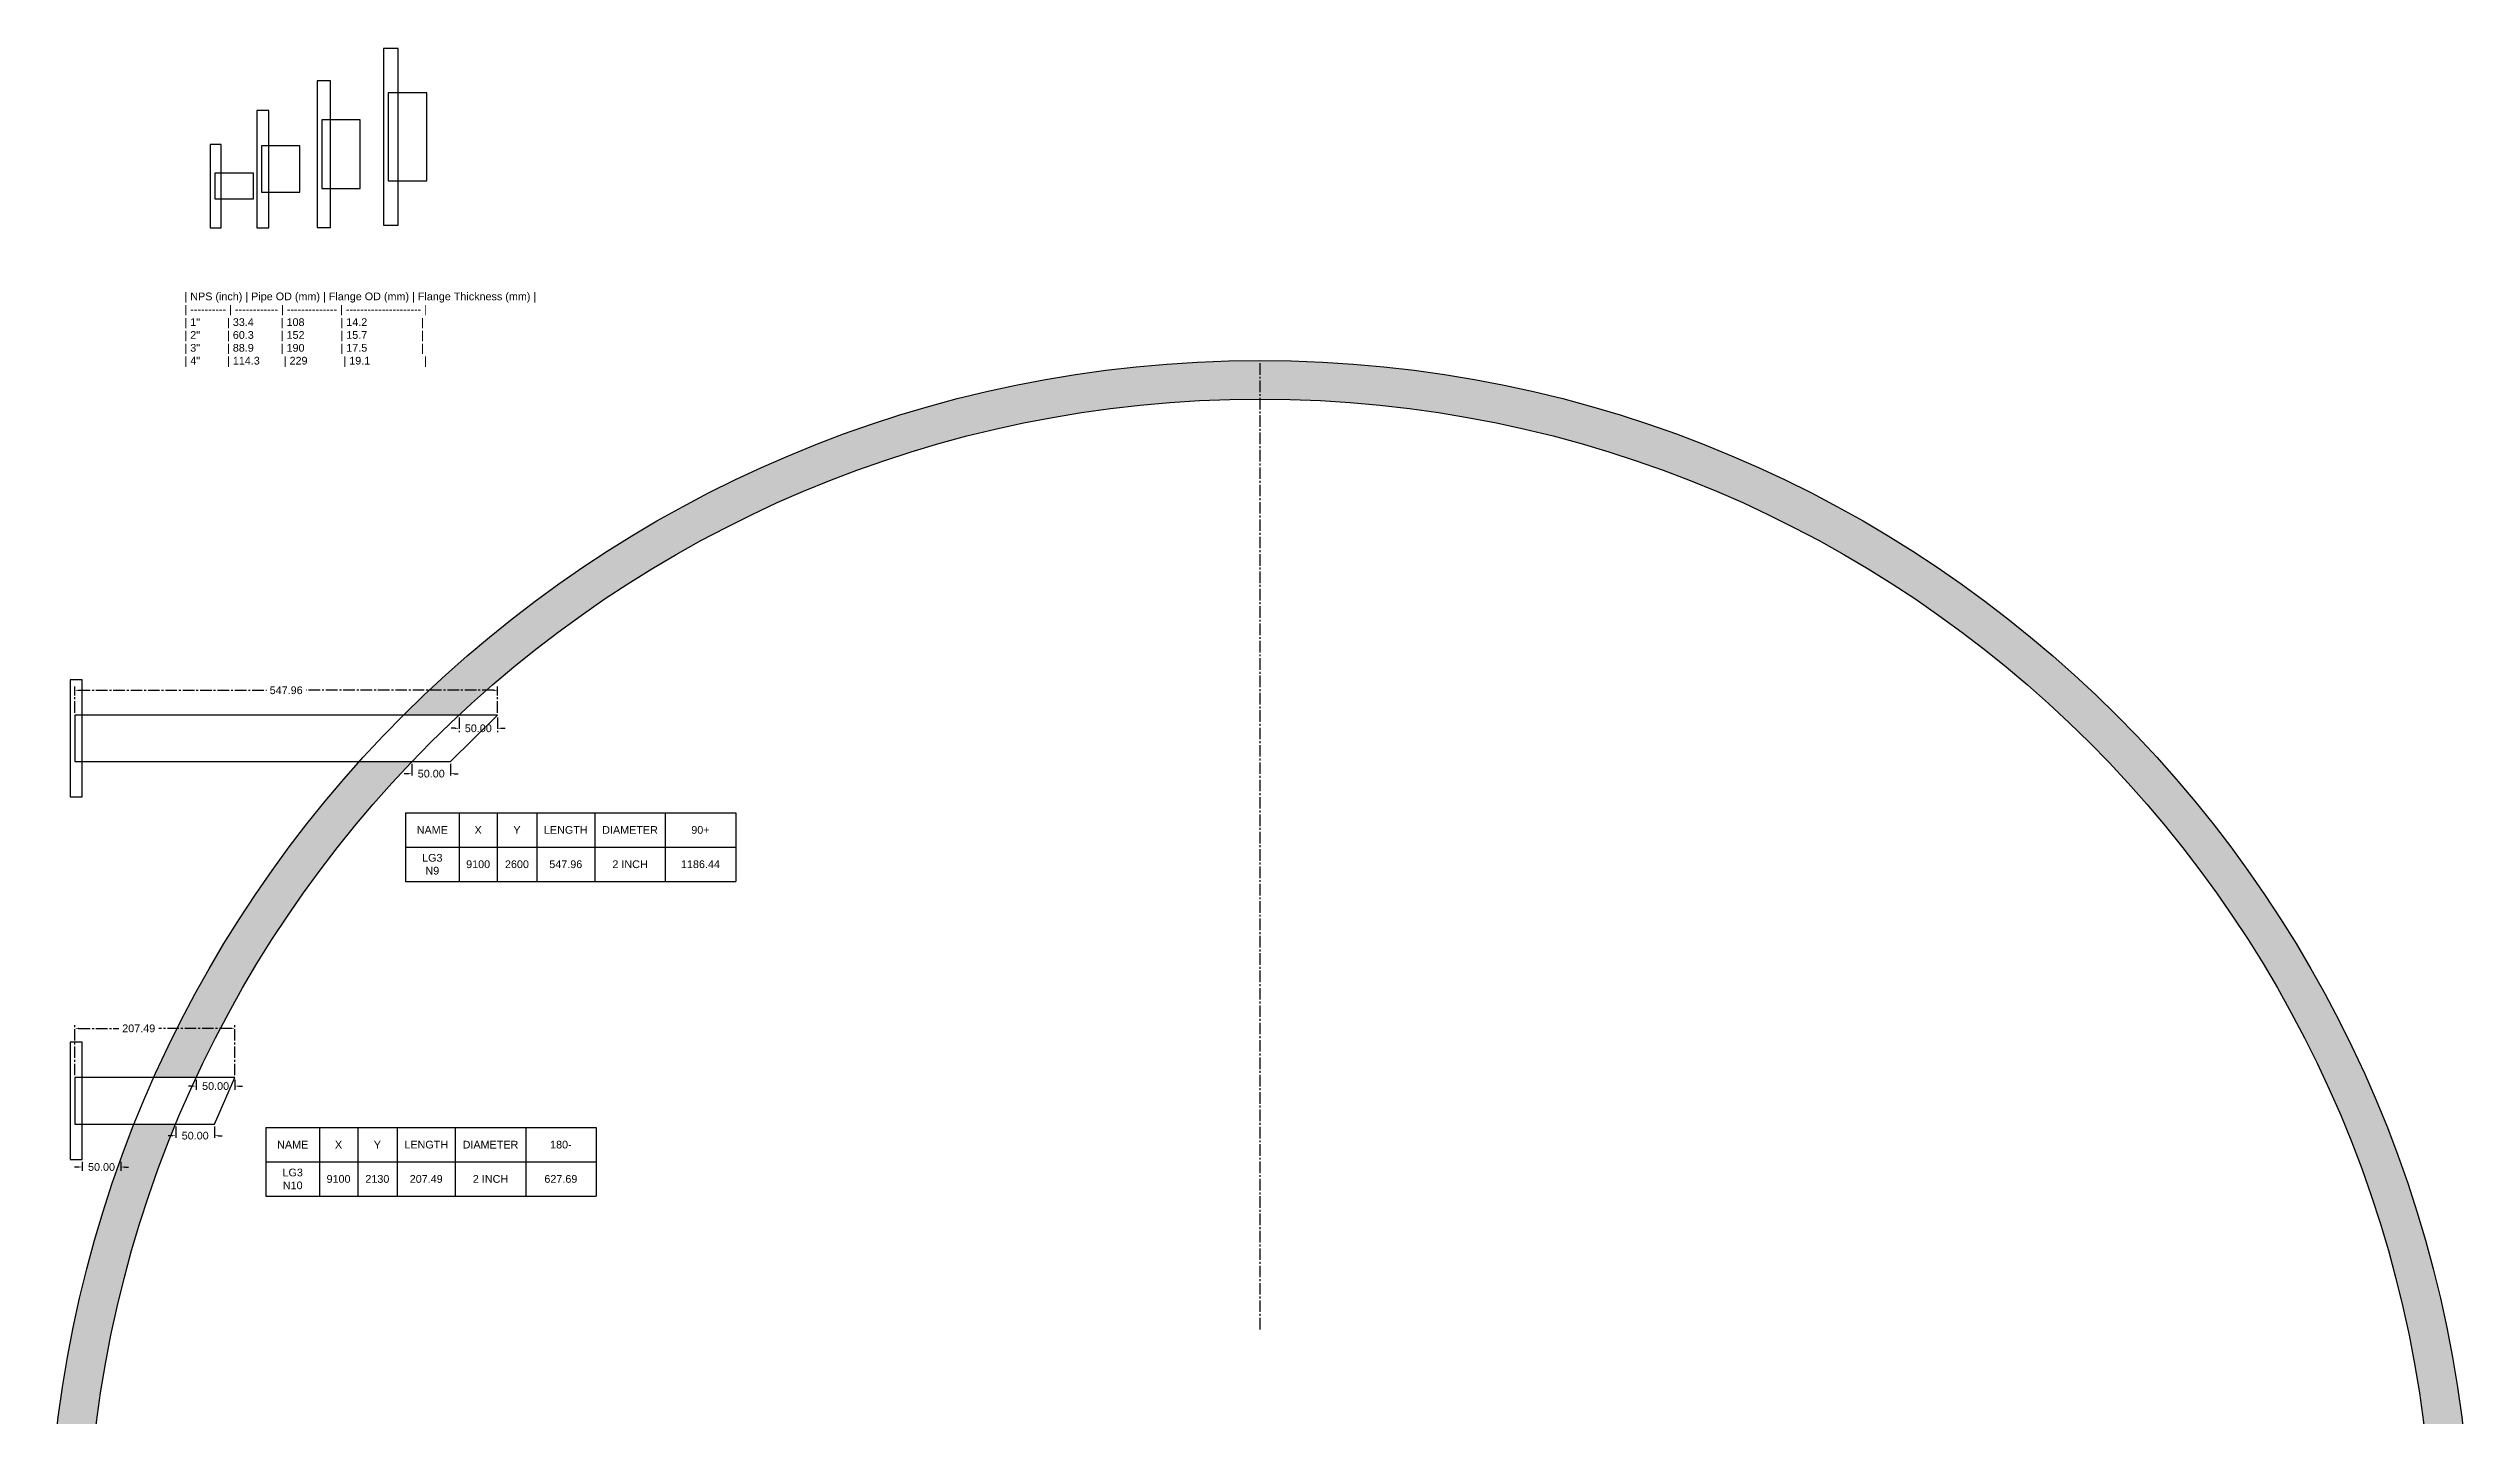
# Model space of a CAD drawing. Header units: millimetres. Extents: x 1251 to 4391, y 18 to 3563.
# Drawn here: x 1251 to 4391, y 1791 to 3563 of the extents above; entities that cross this region are included whole.
import ezdxf

# ---------------------------------------------------------------- set-up
doc = ezdxf.new("R2010")
doc.units = ezdxf.units.MM
doc.header["$LTSCALE"] = 20
doc.header["$MEASUREMENT"] = 0
doc.linetypes.add('CENTER2', pattern=[1.125, 0.75, -0.125, 0.125, -0.125])
doc.layers.get('Defpoints').update_dxf_attribs({"color": 10})
doc.styles.get("Standard").update_dxf_attribs({"font": 'arial.ttf', "height": 10})
doc.dimstyles.get("Standard").update_dxf_attribs({"dimtxt": 10, "dimasz": 5, "dimexe": 5, "dimexo": 3, "dimgap": 5, "dimtad": 0, "dimtih": 1, "dimtoh": 1, "dimzin": 0, "dimdsep": 46, "dimtxsty": 'Standard', "dimcen": -0.09, "dimclrd": 7, "dimclre": 7, "dimclrt": 7, "dimadec": 1, "dimazin": 0, "dimtfac": 1, "dimtofl": 0, "dimtmove": 0, "dimatfit": 3, "dimfxl": 1, "dimtolj": 1, "dimtzin": 0, "dimlwd": 25, "dimlwe": 25, "dimarcsym": 0})

# ---------------------------------------------------------------- blocks, each defined once
blk = doc.blocks.new('*T1')
at = {"color": 0, "linetype": 'ByBlock', "lineweight": -2, "transparency": 16777216}
for p, q in [((0, 0), (427.9, 0)), ((0, 0), (0, -89)), ((69.4, 0), (69.4, -89)), ((118.9, 0), (118.9, -89)), ((170, 0), (170, -89)), ((245.4, 0), (245.4, -89)), ((336.6, 0), (336.6, -89)), ((427.9, 0), (427.9, -89)), ((0, -44.5), (427.9, -44.5)), ((0, -89), (427.9, -89))]:
    blk.add_line(p, q, dxfattribs=at)
at = {"color": 0, "transparency": 16777216, "char_height": 10, "attachment_point": 5}
for s, insert, width in [('NAME', (34.7, -22.2), 69.266), ('X', (94.1, -22.2), 49.392), ('Y', (144.4, -22.2), 50.945), ('LENGTH', (207.7, -22.2), 75.34), ('DIAMETER', (291, -22.2), 91.096), ('90+', (382.2, -22.2), 91.096), ('LG3\\PN9', (34.7, -66.7), 69.266), ('9100', (94.1, -66.7), 49.392), ('2600', (144.4, -66.7), 50.945), ('547.96', (207.7, -66.7), 75.34), ('2 INCH', (291, -66.7), 91.096), ('1186.44', (382.2, -66.7), 91.096)]:
    blk.add_mtext(s, dxfattribs=dict(at, insert=insert, width=width))
blk = doc.blocks.new('*U2')
at = {"color": 0, "linetype": 'CENTER2', "transparency": 16777216}
for p, q in [((0, 314), (0, 1570.12)), ((-1570.12, 0), (-314, 0)), ((314, 0), (1570.12, 0)), ((0, -1570.12), (0, -314))]:
    blk.add_line(p, q, dxfattribs=at)
at = {"color": 0, "linetype": 'Continuous', "transparency": 16777216}
for p, q in [((0, -157), (0, 157)), ((-157, 0), (157, 0))]:
    blk.add_line(p, q, dxfattribs=at)
blk = doc.blocks.new('*T10')
at = {"color": 0, "linetype": 'ByBlock', "lineweight": -2, "transparency": 16777216}
for p, q in [((0, 0), (427.9, 0)), ((0, 0), (0, -89)), ((69.4, 0), (69.4, -89)), ((118.9, 0), (118.9, -89)), ((170, 0), (170, -89)), ((245.4, 0), (245.4, -89)), ((336.6, 0), (336.6, -89)), ((427.9, 0), (427.9, -89)), ((0, -44.5), (427.9, -44.5)), ((0, -89), (427.9, -89))]:
    blk.add_line(p, q, dxfattribs=at)
at = {"color": 0, "transparency": 16777216, "char_height": 10, "attachment_point": 5}
for s, insert, width in [('NAME', (34.7, -22.2), 69.266), ('X', (94.1, -22.2), 49.392), ('Y', (144.4, -22.2), 50.945), ('LENGTH', (207.7, -22.2), 75.34), ('DIAMETER', (291, -22.2), 91.096), ('180-', (382.2, -22.2), 91.096), ('LG3\\PN10', (34.7, -66.7), 69.266), ('9100', (94.1, -66.7), 49.392), ('2130', (144.4, -66.7), 50.945), ('207.49', (207.7, -66.7), 75.34), ('2 INCH', (291, -66.7), 91.096), ('627.69', (382.2, -66.7), 91.096)]:
    blk.add_mtext(s, dxfattribs=dict(at, insert=insert, width=width))
blk = doc.blocks.new('*D18')
at = {"color": 7, "linetype": 'CENTER2', "lineweight": 25, "transparency": 16777216}
for p, q in [((1290, 2112.9), (1285, 2112.9)), ((1295, 2119.7), (1295, 2107.9)), ((1345, 2119.7), (1345, 2107.9)), ((1350, 2112.9), (1355, 2112.9))]:
    blk.add_line(p, q, dxfattribs=at)
at = {"color": 7, "transparency": 16777216}
for points in [[(1290, 2113.7), (1290, 2112), (1295, 2112.9)], [(1350, 2113.7), (1350, 2112), (1345, 2112.9)]]:
    blk.add_solid(points, dxfattribs=at)
at = {"layer": 'Defpoints', "color": 0, "transparency": 16777216}
for p in [(1295, 2122.7), (1345, 2122.7), (1345, 2112.9)]:
    blk.add_point(p, dxfattribs=at)
at = {"color": 7, "transparency": 16777216, "insert": (1320, 2112.9), "char_height": 10, "attachment_point": 5}
blk.add_mtext('\\A1;50.00', dxfattribs=at)
blk = doc.blocks.new('*D19')
at = {"color": 7, "linetype": 'CENTER2', "lineweight": 25, "transparency": 16777216}
for p, q in [((1411.4, 2153.5), (1406.4, 2153.5)), ((1416.4, 2165.5), (1416.4, 2148.5)), ((1466.4, 2165.5), (1466.4, 2148.5)), ((1471.4, 2153.5), (1476.4, 2153.5))]:
    blk.add_line(p, q, dxfattribs=at)
at = {"color": 7, "transparency": 16777216}
for points in [[(1411.4, 2154.3), (1411.4, 2152.7), (1416.4, 2153.5)], [(1471.4, 2154.3), (1471.4, 2152.7), (1466.4, 2153.5)]]:
    blk.add_solid(points, dxfattribs=at)
at = {"layer": 'Defpoints', "color": 0, "transparency": 16777216}
for p in [(1416.4, 2168.5), (1466.4, 2168.5), (1466.4, 2153.5)]:
    blk.add_point(p, dxfattribs=at)
at = {"color": 7, "transparency": 16777216, "insert": (1441.4, 2153.5), "char_height": 10, "attachment_point": 5}
blk.add_mtext('\\A1;50.00', dxfattribs=at)
blk = doc.blocks.new('*D20')
at = {"color": 7, "linetype": 'CENTER2', "lineweight": 25, "transparency": 16777216}
for p, q in [((1437.8, 2217.8), (1432.8, 2217.8)), ((1442.8, 2225.8), (1442.8, 2212.8)), ((1492.8, 2225.8), (1492.8, 2212.8)), ((1497.8, 2217.8), (1502.8, 2217.8))]:
    blk.add_line(p, q, dxfattribs=at)
at = {"color": 7, "transparency": 16777216}
for points in [[(1437.8, 2218.6), (1437.8, 2217), (1442.8, 2217.8)], [(1497.8, 2218.6), (1497.8, 2217), (1492.8, 2217.8)]]:
    blk.add_solid(points, dxfattribs=at)
at = {"layer": 'Defpoints', "color": 0, "transparency": 16777216}
for p in [(1442.8, 2228.8), (1492.8, 2228.8), (1492.8, 2217.8)]:
    blk.add_point(p, dxfattribs=at)
at = {"color": 7, "transparency": 16777216, "insert": (1467.8, 2217.8), "char_height": 10, "attachment_point": 5}
blk.add_mtext('\\A1;50.00', dxfattribs=at)
blk = doc.blocks.new('*D21')
at = {"color": 7, "linetype": 'CENTER2', "lineweight": 25, "transparency": 16777216}
for p, q in [((1285.3, 2231.8), (1285.3, 2297.6)), ((1290.3, 2292.6), (1342.4, 2292.6)), ((1487.8, 2292.6), (1394.1, 2292.6)), ((1492.8, 2231.8), (1492.8, 2297.6))]:
    blk.add_line(p, q, dxfattribs=at)
at = {"color": 7, "transparency": 16777216}
for points in [[(1290.3, 2293.5), (1290.3, 2291.8), (1285.3, 2292.6)], [(1487.8, 2293.5), (1487.8, 2291.8), (1492.8, 2292.6)]]:
    blk.add_solid(points, dxfattribs=at)
at = {"layer": 'Defpoints', "color": 0, "transparency": 16777216}
for p in [(1285.3, 2292.6), (1285.3, 2228.8), (1492.8, 2228.8)]:
    blk.add_point(p, dxfattribs=at)
at = {"color": 7, "transparency": 16777216, "insert": (1368.2, 2292.6), "char_height": 10, "attachment_point": 5}
blk.add_mtext('\\A1;207.49', dxfattribs=at)
blk = doc.blocks.new('*D22')
at = {"color": 7, "linetype": 'CENTER2', "lineweight": 25, "transparency": 16777216}
for p, q in [((1778.3, 2681.6), (1773.3, 2681.6)), ((1783.3, 2695.8), (1783.3, 2676.6)), ((1833.3, 2695.8), (1833.3, 2676.6)), ((1838.3, 2681.6), (1843.3, 2681.6))]:
    blk.add_line(p, q, dxfattribs=at)
at = {"color": 7, "transparency": 16777216}
for points in [[(1778.3, 2682.5), (1778.3, 2680.8), (1783.3, 2681.6)], [(1838.3, 2682.5), (1838.3, 2680.8), (1833.3, 2681.6)]]:
    blk.add_solid(points, dxfattribs=at)
at = {"layer": 'Defpoints', "color": 0, "transparency": 16777216}
for p in [(1783.3, 2698.8), (1833.3, 2698.8), (1833.3, 2681.6)]:
    blk.add_point(p, dxfattribs=at)
at = {"color": 7, "transparency": 16777216, "insert": (1808.3, 2681.6), "char_height": 10, "attachment_point": 5}
blk.add_mtext('\\A1;50.00', dxfattribs=at)
blk = doc.blocks.new('*D23')
at = {"color": 7, "linetype": 'CENTER2', "lineweight": 25, "transparency": 16777216}
for p, q in [((1717.3, 2622.8), (1712.3, 2622.8)), ((1722.3, 2635.5), (1722.3, 2617.8)), ((1772.3, 2635.5), (1772.3, 2617.8)), ((1777.3, 2622.8), (1782.3, 2622.8))]:
    blk.add_line(p, q, dxfattribs=at)
at = {"color": 7, "transparency": 16777216}
for points in [[(1717.3, 2623.6), (1717.3, 2622), (1722.3, 2622.8)], [(1777.3, 2623.6), (1777.3, 2622), (1772.3, 2622.8)]]:
    blk.add_solid(points, dxfattribs=at)
at = {"layer": 'Defpoints', "color": 0, "transparency": 16777216}
for p in [(1722.3, 2638.5), (1772.3, 2638.5), (1772.3, 2622.8)]:
    blk.add_point(p, dxfattribs=at)
at = {"color": 7, "transparency": 16777216, "insert": (1747.3, 2622.8), "char_height": 10, "attachment_point": 5}
blk.add_mtext('\\A1;50.00', dxfattribs=at)
blk = doc.blocks.new('*D24')
at = {"color": 7, "linetype": 'CENTER2', "lineweight": 25, "transparency": 16777216}
for p, q in [((1285.3, 2701.8), (1285.3, 2735.9)), ((1833.3, 2701.8), (1833.3, 2735.9)), ((1290.3, 2730.9), (1533.6, 2730.9)), ((1828.3, 2730.9), (1585.1, 2730.9))]:
    blk.add_line(p, q, dxfattribs=at)
at = {"color": 7, "transparency": 16777216}
for points in [[(1290.3, 2731.7), (1290.3, 2730), (1285.3, 2730.9)], [(1828.3, 2731.7), (1828.3, 2730), (1833.3, 2730.9)]]:
    blk.add_solid(points, dxfattribs=at)
at = {"layer": 'Defpoints', "color": 0, "transparency": 16777216}
for p in [(1285.3, 2730.9), (1285.3, 2698.8), (1833.3, 2698.8)]:
    blk.add_point(p, dxfattribs=at)
at = {"color": 7, "transparency": 16777216, "insert": (1559.3, 2730.9), "char_height": 10, "attachment_point": 5}
blk.add_mtext('\\A1;547.96', dxfattribs=at)

msp = doc.modelspace()

# ---------------------------------------------------------------- hatches: boundary and pattern name
h = msp.add_hatch()
h.set_pattern_fill('ANGLE', color=256, scale=30)
h.set_pattern_definition([(0, (0, 0), (0, 8.25), [6, -2.25]), (90, (0, 0), (-8.25, 5e-16), [6, -2.25])])
h.paths.add_polyline_path([(1722.337, 2638.485), (1654.161, 2638.485, 0.07827915), (1387.883, 2228.821), (1442.826, 2228.821, -0.08211827)], flags=17)
h.paths.add_polyline_path([(2821.349, 3108.45), (2821.349, 3158.45, 0.19887081), (1711.369, 2698.785), (1783.295, 2698.785, -0.19018616)], flags=17)
h.paths.add_polyline_path([(1416.387, 2168.521), (1362.439, 2168.521, 0.09489348), (1251.349, 1588.45, 1), (4391.349, 1588.45, 0.41421356), (2821.349, 3158.45), (2821.349, 3108.45, -0.41421356), (4341.349, 1588.45, -1), (1301.349, 1588.45, -0.09820247)])

# ---------------------------------------------------------------- linework, layer by layer
for points in [[(1685.504, 3334.012), (1704.604, 3334.012), (1704.604, 3563.012), (1685.504, 3563.012)], [(1599.318, 3330.957), (1616.818, 3330.957), (1616.818, 3520.957), (1599.318, 3520.957)], [(1691.504, 3391.362), (1741.504, 3391.362), (1741.504, 3505.662), (1691.504, 3505.662)], [(1521.203, 3330.66), (1536.903, 3330.66), (1536.903, 3482.66), (1521.203, 3482.66)], [(1605.318, 3381.507), (1655.318, 3381.507), (1655.318, 3470.407), (1605.318, 3470.407)], [(1460.769, 3330.66), (1474.969, 3330.66), (1474.969, 3438.66), (1460.769, 3438.66)], [(1527.203, 3376.51), (1577.203, 3376.51), (1577.203, 3436.81), (1527.203, 3436.81)], [(1466.769, 3367.96), (1516.769, 3367.96), (1516.769, 3401.36), (1466.769, 3401.36)], [(1279.333, 2592.635), (1295.033, 2592.635), (1295.033, 2744.635), (1279.333, 2744.635)], [(1285.333, 2638.485), (1772.337, 2638.485), (1833.295, 2698.785), (1285.333, 2698.785)], [(1279.333, 2122.671), (1295.033, 2122.671), (1295.033, 2274.671), (1279.333, 2274.671)], [(1285.333, 2168.521), (1466.387, 2168.521), (1492.826, 2228.821), (1285.333, 2228.821)]]:
    msp.add_lwpolyline(points, close=True)
for radius in [1570, 1520]:
    msp.add_circle((2821.349, 1588.45), radius)

# ---------------------------------------------------------------- block references
at = {"linetype": 'CENTER2'}
msp.add_blockref('*U2', (2821.349, 1588.45), dxfattribs=at)
for name, p in [('*T1', (1713.978, 2572.052)), ('*T10', (1533.077, 2164.061))]:
    msp.add_blockref(name, p)

# ---------------------------------------------------------------- texts
at = {"insert": (1427.488, 3246.572), "char_height": 10, "width": 476.05252, "attachment_point": 1}
msp.add_mtext('| NPS (inch) | Pipe OD (mm) | Flange OD (mm) | Flange Thickness (mm) |\\P| ---------- | ------------ | -------------- | --------------------- |\\P| 1"         | 33.4         | 108            | 14.2                  |\\P| 2"         | 60.3         | 152            | 15.7                  |\\P| 3"         | 88.9         | 190            | 17.5                  |\\P| 4"         | 114.3        | 229            | 19.1                  |\\P', dxfattribs=at)

# ---------------------------------------------------------------- dimensions: what is measured, and where the dimension line sits
for base, p1, p2, picture, middle in [((1285.333, 2730.858), (1833.295, 2698.785), (1285.333, 2698.785), '*D24', (1559.314, 2730.858)), ((1833.295, 2681.644), (1783.295, 2698.785), (1833.295, 2698.785), '*D22', (1808.295, 2681.644)), ((1772.337, 2622.8), (1722.337, 2638.485), (1772.337, 2638.485), '*D23', (1747.337, 2622.8)), ((1492.826, 2217.797), (1442.826, 2228.821), (1492.826, 2228.821), '*D20', (1467.826, 2217.797)), ((1466.387, 2153.493), (1416.387, 2168.521), (1466.387, 2168.521), '*D19', (1441.387, 2153.493)), ((1345.033, 2112.88), (1295.033, 2122.671), (1345.033, 2122.671), '*D18', (1320.033, 2112.88))]:
    dim = msp.add_linear_dim(base=base, p1=p1, p2=p2, dimstyle='Standard')
    dim.commit()
    dim.dimension.update_dxf_attribs({"geometry": picture, "text_midpoint": middle})
dim = msp.add_linear_dim(base=(1285.333, 2292.618), p1=(1492.826, 2228.821), p2=(1285.333, 2228.821), dimstyle='Standard')
dim.commit()
dim.dimension.update_dxf_attribs({"geometry": '*D21', "text_midpoint": (1368.227, 2292.618), "dimtype": 160})

doc.saveas('drawing.dxf')
